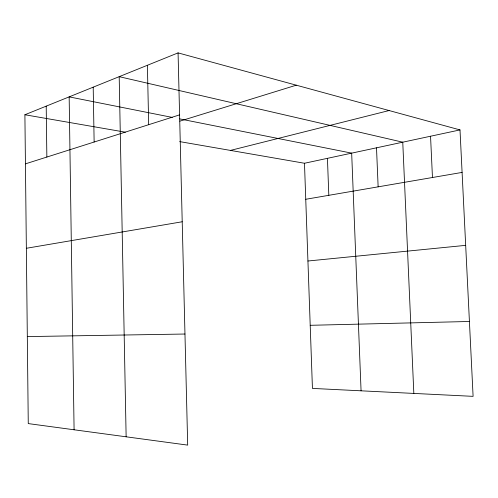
<?xml version="1.0" encoding="UTF-8"?>
<svg xmlns="http://www.w3.org/2000/svg" width="498" height="498" viewBox="0 0 498 498"><rect width="100%" height="100%" fill="white"/><g stroke="black" fill="none" stroke-linecap="round" stroke-linejoin="round"><path stroke-width="0.75" d="M178.072 52.888L187.69 445.112L28.262 423.593L24.9 114.752L178.072 52.888L460.003 129.916L473.1 396.352L312.439 388.409L304.477 163.257L179.71 141.613M25.435 163.861L179.591 114.87M179.865 121.157L296.285 85.183M230.45 150.415L389.1 110.544M304.477 163.257L460.003 129.916M305.747 199.281L462.094 172.414M26.357 248.284L182.212 221.766M307.932 261.008L465.68 245.352M310.204 325.306L469.421 321.484M27.315 336.586L184.97 334.027M24.9 114.752L125.353 132.182M172.252 117.41L69.16 96.873L74.09 429.78M179.759 118.904L351.669 153.141L361.069 390.812M430.546 136.234L432.463 177.506M413.832 393.42L402.758 142.191L119.196 76.667L126.137 436.802M376.507 147.819L378.138 186.837M327.435 158.339L328.817 195.316M147.389 65.282L148.684 124.693M93.201 87.162L94.134 142.03M46.208 106.149L46.856 157.051"/></g></svg>
